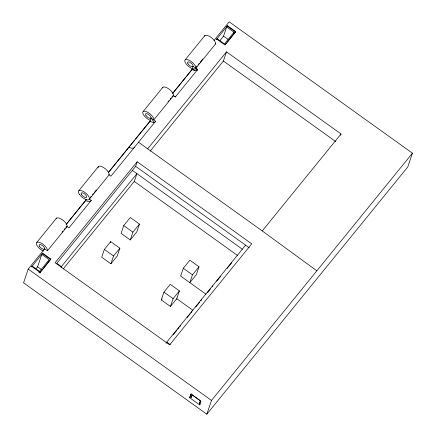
<?xml version="1.0" encoding="UTF-8"?>
<svg xmlns="http://www.w3.org/2000/svg" width="436" height="436" viewBox="0 0 436 436"><rect width="100%" height="100%" fill="white"/><g stroke="black" fill="none" stroke-linecap="round" stroke-linejoin="round"><path stroke-width="0.65" d="M191.922 69.602L193.055 66.239L197.639 69.52L197.072 70.289L196.037 70.648L194.614 70.578L191.922 69.602L172.596 93.38M56.097 218.698A6.829 2.758 39.1 0 1 62.522 219.886A6.829 2.758 39.1 0 1 67.09 226.584L47.388 250.825L44.641 248.852L28.22 269.056L23.56 282.822L206.828 414.2L407.78 166.944L412.44 153.178L229.173 21.8L214.022 40.444M42.603 253.147L31.61 266.936L32.269 266.129L39.6 271.383L49.121 259.665L41.791 254.411L42.603 253.147L50.849 259.055L43.605 268.233M35.937 268.843L37.594 266.805L41.791 254.411M38.755 272.059L39.856 272.849L50.849 259.055M61.1 267.497L61.411 266.581L136.931 173.659L134.293 181.458L63.16 268.985M66.207 224.284L85.527 200.511L85.859 199.525M104.368 249.419L101.724 257.218L110.886 263.791L117.213 256.003L119.856 248.204L110.69 241.637L104.368 249.419L113.529 255.987L110.886 263.791M149.886 121.322L151.025 117.954L155.608 121.241L155.036 122.009L154.006 122.369L152.584 122.298L149.886 121.322L108.183 172.634M61.411 266.581L56.833 263.295L135.634 166.334L137.187 161.745L251.73 243.855L169.642 344.86L55.099 262.745L137.187 161.745M110.286 242.836L110.69 241.637M123.737 225.581L121.099 233.385L130.26 239.953L136.828 231.87L139.471 224.071L130.304 217.499L123.737 225.581L132.904 232.148L130.26 239.953M227.461 25.691L216.474 39.48L217.128 38.673L224.458 43.927L233.979 32.21L226.649 26.956L227.461 25.691L235.713 31.599L227.221 42.314M219.82 40.722L223.543 36.133L226.649 26.956M150.158 151.145L223.395 61.035L226.502 51.851L341.039 133.966L340.625 135.187M233.374 34.013L233.979 32.21M192.946 310.296L176.776 298.704L170.449 306.486L161.287 299.919L163.925 292.115L170.253 284.332L179.414 290.899L176.618 299.161M199.029 266.767L192.461 274.849L189.824 282.648L196.391 274.571L199.029 266.767L189.867 260.199L183.3 268.276L180.657 276.081L205.994 294.24M170.449 306.486L173.092 298.682L179.414 290.899M166.481 343.039L166.792 342.124L170.356 344.674M189.567 397.632L190.81 393.959L200.892 401.185L199.65 404.853L189.567 397.632L190.227 396.82L191.262 393.763M190.227 396.82L191.142 397.479L192.074 394.727L199.77 400.243M192.358 395.016L191.142 397.479M199.65 404.853L200.304 404.047L199.388 403.393L200.32 400.635M206.828 414.2L211.487 400.433L412.44 153.178M162.481 87.8A6.829 2.758 39.1 0 1 168.912 88.988A6.829 2.758 39.1 0 1 173.474 95.686L175.316 96.994L197.639 69.52L195.802 68.212A6.829 2.758 39.1 0 0 190.27 60.877A6.829 2.758 39.1 0 0 184.82 61.509A6.829 2.758 39.1 0 0 192.249 68.626L193.535 69.002L195.377 68.79L215.504 43.971A6.829 2.758 39.1 0 0 210.937 37.278A6.829 2.758 39.1 0 0 204.511 36.09M36.82 242.362L56.522 218.12M78.851 190.646L98.552 166.41M143.21 111.463L162.906 87.222M185.235 59.748L204.936 35.512M66.125 224.556L86.284 199.753M109.016 171.789L134.746 140.125M135.601 139.073L150.186 121.132M172.918 93.162L185.78 77.336M186.641 76.278L192.641 68.888M62.037 232.137L62.893 231.08M64.179 229.5L65.035 228.448M65.891 227.39L66.746 226.339M90.361 197.285L91.217 196.233M92.503 194.652L93.359 193.595M94.214 192.543L96.356 189.905M167.996 101.762L168.852 100.711M170.138 99.13L170.994 98.073M171.849 97.021L173.136 95.44M196.32 66.915L197.176 65.858M198.462 64.277L199.317 63.225M200.173 62.168L202.745 59.007M173.474 95.686L153.777 119.927A6.829 2.758 39.1 0 0 148.24 112.586A6.829 2.758 39.1 0 0 142.79 113.224A6.829 2.758 39.1 0 0 150.218 120.341M98.067 167.833A6.829 2.758 39.1 0 1 103.828 167.686A6.829 2.758 39.1 0 1 109.12 174.869L89.418 199.11L91.249 200.424L68.921 227.897L67.09 226.584M155.608 121.241L110.951 176.182L108.777 174.623M235.713 31.599L224.872 44.935L216.627 39.022M39.856 272.849L41.109 271.312M41.943 270.287L42.777 269.257M225.134 44.881L226.388 43.338M147.695 148.818L226.502 51.851M113.529 255.987L119.856 248.204M132.904 232.148L139.471 224.071M161.287 299.919L162.127 298.878M165.996 343.099L245.593 245.163M173.081 334.913L176.896 330.221M177.741 329.18L179.016 327.616M179.861 326.575L180.711 325.534M187.049 317.735L190.369 313.642M191.202 312.623L192.031 311.598M195.769 306.998L199.535 302.366M200.8 300.813L201.639 299.777M207.531 292.529L210.479 288.905M212.136 286.861L212.964 285.842M216.697 281.253L220.431 276.658M227.161 268.38L231.789 262.679M138.534 142.245L262.238 230.927L341.039 133.966M199.388 403.393L200.042 402.581M128.871 147.183L129.852 147.646A9.101 3.673 39.1 0 0 134.593 147.095M85.527 200.511L86.508 200.974A9.101 3.673 39.1 0 0 91.249 200.424M227.309 26.149L235.554 32.062M223.543 36.133L227.968 39.311M215.166 43.725L215.504 43.971M223.395 61.035L335.72 141.558M173.381 95.609L175.316 96.994M135.634 166.334L249.158 247.713M132.353 170.372L242.312 249.201M134.293 181.458L237.462 255.42M183.3 268.276L192.461 274.849M163.925 292.115L173.092 298.682M42.445 253.605L50.69 259.518M37.594 266.805L41.404 269.535M31.768 266.478L40.014 272.391M28.22 269.056L211.487 400.433M262.238 230.927L316.83 270.81M195.377 68.79L197.072 70.289M193.535 69.002L194.614 70.578M151.025 117.954L154.006 122.369M43.371 251.043A6.829 2.758 39.1 0 1 36.357 243.898A6.829 2.758 39.1 0 1 42.014 243.588A6.829 2.758 39.1 0 1 47.388 250.825M39.616 246.46A3.412 1.379 39.1 0 0 44.428 249.141A3.412 1.379 39.1 0 0 41.627 245.043A3.412 1.379 39.1 0 0 39.616 246.46M188.03 63.852A3.412 1.379 39.1 0 0 192.843 66.528A3.412 1.379 39.1 0 0 190.047 62.43A3.412 1.379 39.1 0 0 188.03 63.852M146.006 115.562A3.412 1.379 39.1 0 0 150.812 118.243A3.412 1.379 39.1 0 0 148.017 114.145A3.412 1.379 39.1 0 0 146.006 115.562M81.646 194.75A3.412 1.379 39.1 0 0 86.453 197.426A3.412 1.379 39.1 0 0 83.658 193.328A3.412 1.379 39.1 0 0 81.646 194.75M79.374 194.331A6.829 2.758 39.1 0 0 88.988 199.688A6.829 2.758 39.1 0 0 83.396 191.491A6.829 2.758 39.1 0 0 79.374 194.331"/></g></svg>
